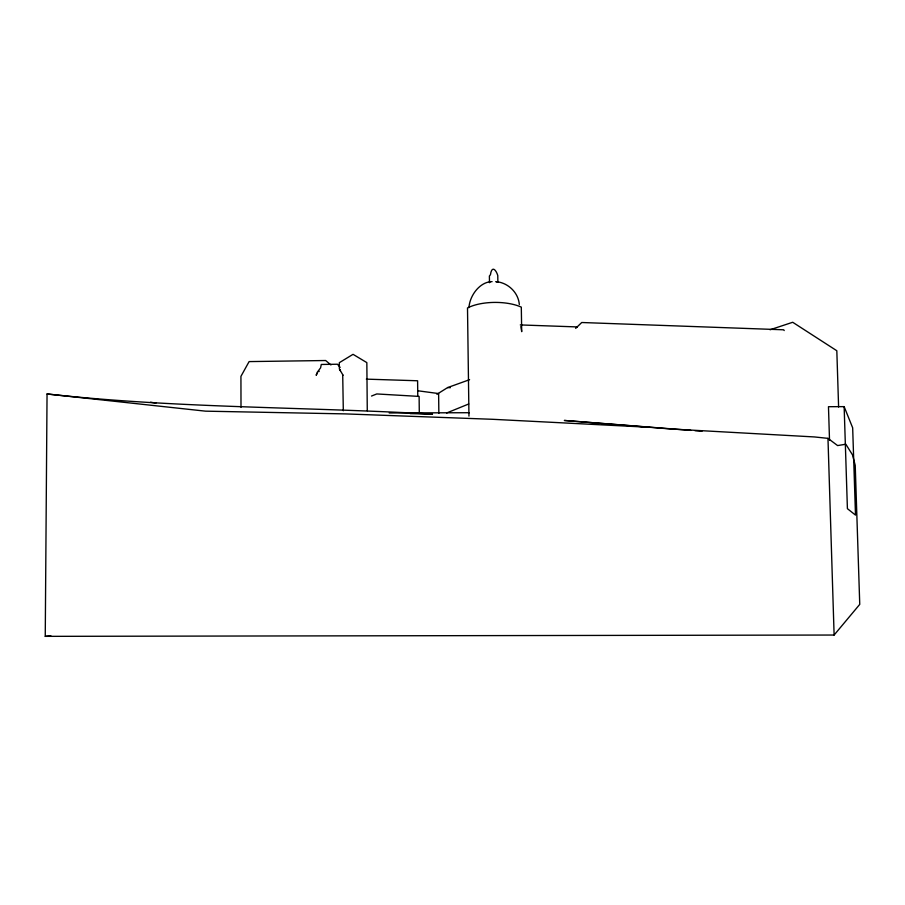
<?xml version="1.0" encoding="UTF-8"?>
<svg xmlns="http://www.w3.org/2000/svg" width="905" height="905" viewBox="0 0 905 905"><rect width="100%" height="100%" fill="white"/><g stroke="black" fill="none" stroke-linecap="round" stroke-linejoin="round"><path stroke-width="1.36" d="M690.764 430.373L564.324 420.452L671.114 428.993L814.477 436.945L827.973 438.359L837.6 445.577L845.836 444.219L852.487 454.853L855.225 465.351L859.75 604.37L834.116 635.039L45.25 636.351L47.049 393.969C175.027 408.234 304.046 406.786 432.5 414.128L410.135 413.619M468.971 307.621C469.706 295.211 480.216 281.602 492.094 281.636M489.877 282.043L489.492 282.688L489.39 276.036L490.442 274.747C491.698 265.651 495.748 269.068 497.773 275.471L497.874 282.122L495.816 281.647C507.818 282.473 518.35 292.394 519.323 304.499M317.191 373.267L316.184 375.292L317.225 372.317L320.596 367.815L321.275 364.466L337.475 364.229L340.11 367.396M575.671 328.357L581.734 322.508L783.707 329.793L784.194 330.563M318.639 371.717L319.216 371.265M436.9 394.297L447.602 387.589L469.582 379.681M446.629 412.985L468.745 403.981M371.525 396.039L376.785 393.947L419.117 396.413L419.298 413.087M770.065 329.771L792.701 322.271L836.82 350.744L838.607 407.012M45.25 636.351L50.872 635.796M844.139 406.628L847.408 508.667L855.497 515.092L852.668 427.827L844.139 406.628L828.471 406.707L829.523 440.294M389.207 412.963L469.412 412.714M366.344 379.138L417.601 380.767L417.771 396.288M447.602 387.589L450.385 387.679M520.296 324.929L577.322 326.931M648.806 427.251L492.625 419.298L345.133 413.89L205.571 411.164L47.049 393.969M694.983 430.712L702.009 431.255M417.703 390.756L438.62 393.562L438.857 413.302M150.558 402.239L155.954 403.098M330.936 364.953L325.664 360.518L249.101 361.593L240.934 376.356L241.002 407.318M342.712 374.862L343.312 410.757M343.052 375.247L339.386 368.969L339.285 362.713L353.041 354.33L366.842 362.611L367.272 410.734M520.884 326.569L521.699 331.66L521.303 307.134C507.015 300.618 481.403 300.788 467.5 307.96L468.96 416.142M827.973 438.359L834.116 635.039M340.337 370.575L339.613 369.715L340.337 370.575"/></g></svg>
